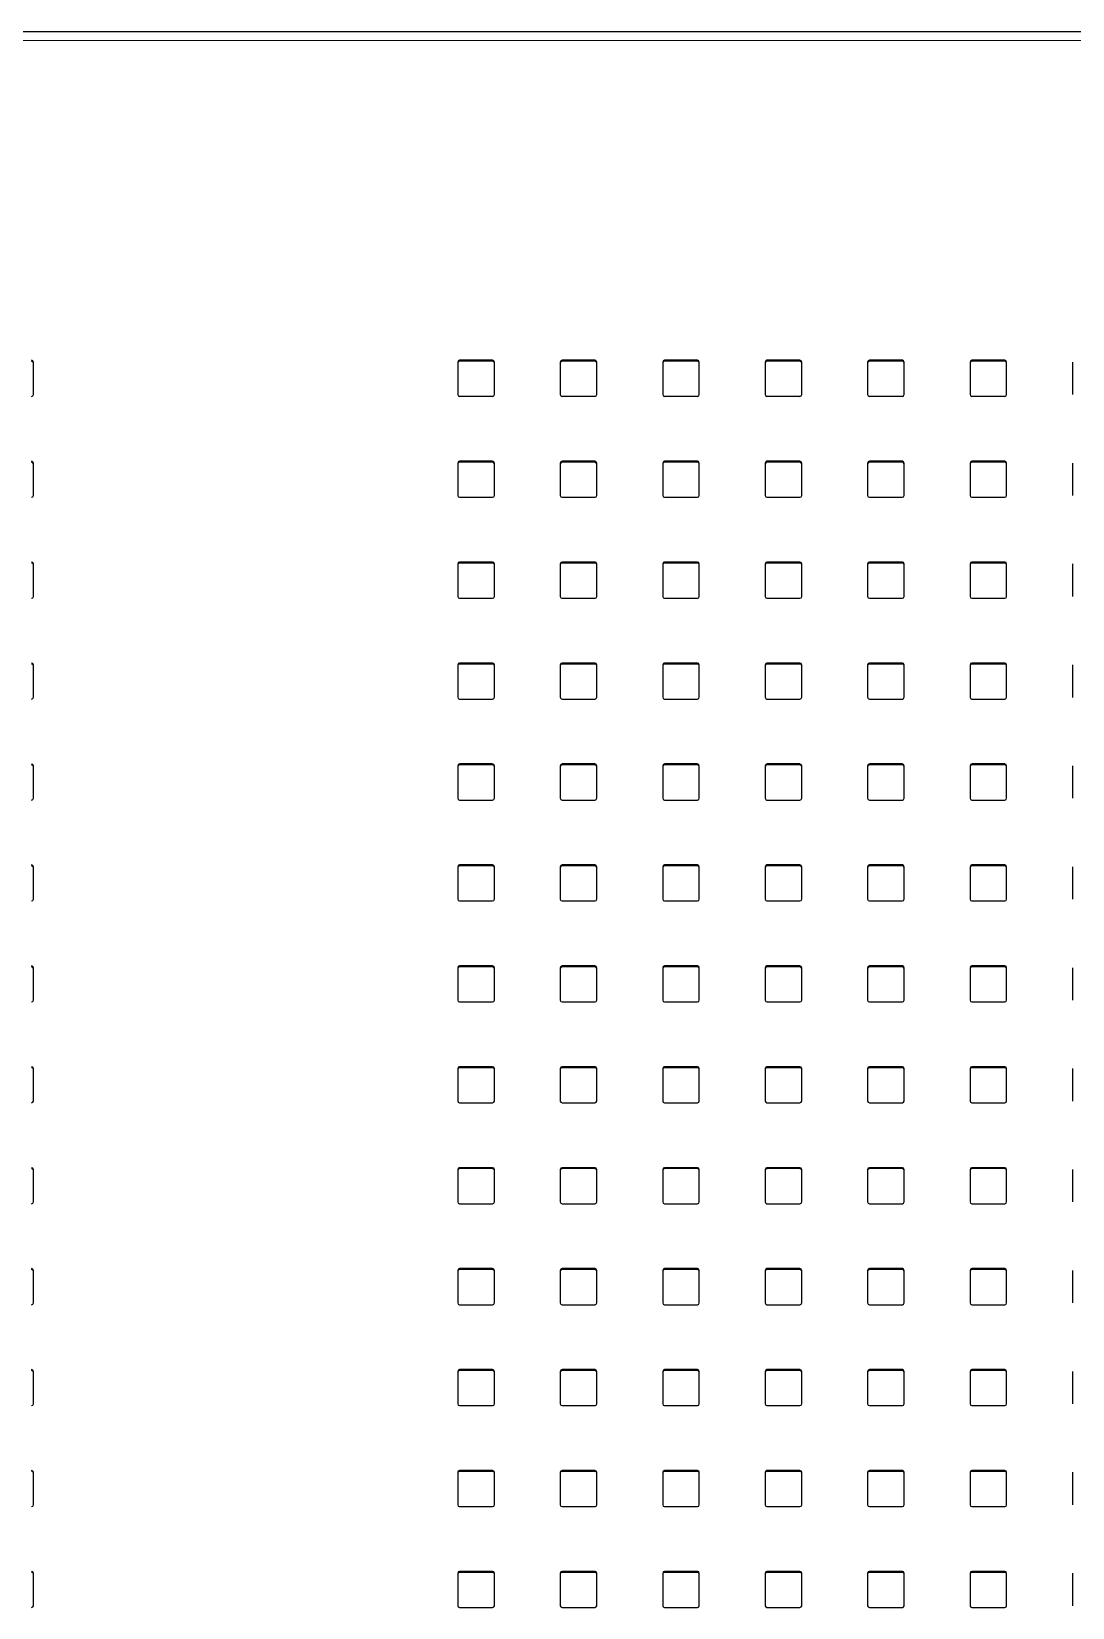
# Model space of a CAD drawing. Header units: millimetres. Extents: x -218071 to -203542, y 15363 to 51382.
# Drawn here: x -217578.95 to -217550.5, y 51338.98 to 51382.04 of the extents above; entities that cross this region are included whole.
import ezdxf

# ---------------------------------------------------------------- set-up
doc = ezdxf.new("R2010")
doc.units = ezdxf.units.MM
doc.header["$LTSCALE"] = 4
doc.layers.add('TPF-EQUIPEMENT', color=7, linetype='Continuous')

msp = doc.modelspace()

# ---------------------------------------------------------------- linework, layer by layer
at = {"layer": 'TPF-EQUIPEMENT', "color": 7, "linetype": 'Continuous', "lineweight": 25, "transparency": 33554671}
for p, q in [((-217638.703, 51382.036), (-217444.503, 51382.036)), ((-217578.902, 51372.118), (-217578.902, 51373.004)), ((-217567.302, 51373.004), (-217567.302, 51372.118)), ((-217566.352, 51373.053), (-217567.252, 51373.053)), ((-217566.352, 51373.027), (-217567.252, 51373.027)), ((-217566.302, 51372.118), (-217566.302, 51373.004)), ((-217564.502, 51373.004), (-217564.502, 51372.118)), ((-217563.552, 51373.053), (-217564.452, 51373.053)), ((-217563.552, 51373.027), (-217564.452, 51373.027)), ((-217563.502, 51372.118), (-217563.502, 51373.004)), ((-217561.702, 51373.004), (-217561.702, 51372.118)), ((-217560.752, 51373.053), (-217561.652, 51373.053)), ((-217560.752, 51373.027), (-217561.652, 51373.027)), ((-217560.702, 51372.118), (-217560.702, 51373.004)), ((-217558.902, 51373.004), (-217558.902, 51372.118)), ((-217557.952, 51373.053), (-217558.852, 51373.053)), ((-217557.952, 51373.027), (-217558.852, 51373.027)), ((-217557.902, 51372.118), (-217557.902, 51373.004)), ((-217556.102, 51373.004), (-217556.102, 51372.118)), ((-217555.152, 51373.053), (-217556.052, 51373.053)), ((-217555.152, 51373.027), (-217556.052, 51373.027)), ((-217555.102, 51372.118), (-217555.102, 51373.004)), ((-217553.302, 51373.004), (-217553.302, 51372.118)), ((-217552.352, 51373.053), (-217553.252, 51373.053)), ((-217552.352, 51373.027), (-217553.252, 51373.027)), ((-217552.302, 51372.118), (-217552.302, 51373.004)), ((-217550.502, 51373.004), (-217550.502, 51372.118)), ((-217567.252, 51372.069), (-217566.352, 51372.069)), ((-217564.452, 51372.069), (-217563.552, 51372.069)), ((-217561.652, 51372.069), (-217560.752, 51372.069)), ((-217558.852, 51372.069), (-217557.952, 51372.069)), ((-217556.052, 51372.069), (-217555.152, 51372.069)), ((-217553.252, 51372.069), (-217552.352, 51372.069)), ((-217578.902, 51369.36), (-217578.902, 51370.247)), ((-217567.302, 51370.247), (-217567.302, 51369.36)), ((-217566.352, 51370.296), (-217567.252, 51370.296)), ((-217566.352, 51370.27), (-217567.252, 51370.27)), ((-217566.302, 51369.36), (-217566.302, 51370.247)), ((-217564.502, 51370.247), (-217564.502, 51369.36)), ((-217563.552, 51370.296), (-217564.452, 51370.296)), ((-217563.552, 51370.27), (-217564.452, 51370.27)), ((-217563.502, 51369.36), (-217563.502, 51370.247)), ((-217561.702, 51370.247), (-217561.702, 51369.36)), ((-217560.752, 51370.296), (-217561.652, 51370.296)), ((-217560.752, 51370.27), (-217561.652, 51370.27)), ((-217560.702, 51369.36), (-217560.702, 51370.247)), ((-217558.902, 51370.247), (-217558.902, 51369.36)), ((-217557.952, 51370.296), (-217558.852, 51370.296)), ((-217557.952, 51370.27), (-217558.852, 51370.27)), ((-217557.902, 51369.36), (-217557.902, 51370.247)), ((-217556.102, 51370.247), (-217556.102, 51369.36)), ((-217555.152, 51370.296), (-217556.052, 51370.296)), ((-217555.152, 51370.27), (-217556.052, 51370.27)), ((-217555.102, 51369.36), (-217555.102, 51370.247)), ((-217553.302, 51370.247), (-217553.302, 51369.36)), ((-217552.352, 51370.296), (-217553.252, 51370.296)), ((-217552.352, 51370.27), (-217553.252, 51370.27)), ((-217552.302, 51369.36), (-217552.302, 51370.247)), ((-217550.502, 51370.247), (-217550.502, 51369.36)), ((-217567.252, 51369.311), (-217566.352, 51369.311)), ((-217564.452, 51369.311), (-217563.552, 51369.311)), ((-217561.652, 51369.311), (-217560.752, 51369.311)), ((-217558.852, 51369.311), (-217557.952, 51369.311)), ((-217556.052, 51369.311), (-217555.152, 51369.311)), ((-217553.252, 51369.311), (-217552.352, 51369.311)), ((-217578.902, 51366.603), (-217578.902, 51367.489)), ((-217567.302, 51367.489), (-217567.302, 51366.603)), ((-217566.352, 51367.538), (-217567.252, 51367.538)), ((-217566.352, 51367.512), (-217567.252, 51367.512)), ((-217566.302, 51366.603), (-217566.302, 51367.489)), ((-217564.502, 51367.489), (-217564.502, 51366.603)), ((-217563.552, 51367.538), (-217564.452, 51367.538)), ((-217563.552, 51367.512), (-217564.452, 51367.512)), ((-217563.502, 51366.603), (-217563.502, 51367.489)), ((-217561.702, 51367.489), (-217561.702, 51366.603)), ((-217560.752, 51367.538), (-217561.652, 51367.538)), ((-217560.752, 51367.512), (-217561.652, 51367.512)), ((-217560.702, 51366.603), (-217560.702, 51367.489)), ((-217558.902, 51367.489), (-217558.902, 51366.603)), ((-217557.952, 51367.538), (-217558.852, 51367.538)), ((-217557.952, 51367.512), (-217558.852, 51367.512)), ((-217557.902, 51366.603), (-217557.902, 51367.489)), ((-217556.102, 51367.489), (-217556.102, 51366.603)), ((-217555.152, 51367.538), (-217556.052, 51367.538)), ((-217555.152, 51367.512), (-217556.052, 51367.512)), ((-217555.102, 51366.603), (-217555.102, 51367.489)), ((-217553.302, 51367.489), (-217553.302, 51366.603)), ((-217552.352, 51367.538), (-217553.252, 51367.538)), ((-217552.352, 51367.512), (-217553.252, 51367.512)), ((-217552.302, 51366.603), (-217552.302, 51367.489)), ((-217550.502, 51367.489), (-217550.502, 51366.603)), ((-217567.252, 51366.554), (-217566.352, 51366.554)), ((-217564.452, 51366.554), (-217563.552, 51366.554)), ((-217561.652, 51366.554), (-217560.752, 51366.554)), ((-217558.852, 51366.554), (-217557.952, 51366.554)), ((-217556.052, 51366.554), (-217555.152, 51366.554)), ((-217553.252, 51366.554), (-217552.352, 51366.554)), ((-217578.902, 51363.845), (-217578.902, 51364.732)), ((-217567.302, 51364.732), (-217567.302, 51363.845)), ((-217566.352, 51364.781), (-217567.252, 51364.781)), ((-217566.352, 51364.755), (-217567.252, 51364.755)), ((-217566.302, 51363.845), (-217566.302, 51364.732)), ((-217564.502, 51364.732), (-217564.502, 51363.845)), ((-217563.552, 51364.781), (-217564.452, 51364.781)), ((-217563.552, 51364.755), (-217564.452, 51364.755)), ((-217563.502, 51363.845), (-217563.502, 51364.732)), ((-217561.702, 51364.732), (-217561.702, 51363.845)), ((-217560.752, 51364.781), (-217561.652, 51364.781)), ((-217560.752, 51364.755), (-217561.652, 51364.755)), ((-217560.702, 51363.845), (-217560.702, 51364.732)), ((-217558.902, 51364.732), (-217558.902, 51363.845)), ((-217557.952, 51364.781), (-217558.852, 51364.781)), ((-217557.952, 51364.755), (-217558.852, 51364.755)), ((-217557.902, 51363.845), (-217557.902, 51364.732)), ((-217556.102, 51364.732), (-217556.102, 51363.845)), ((-217555.152, 51364.781), (-217556.052, 51364.781)), ((-217555.152, 51364.755), (-217556.052, 51364.755)), ((-217555.102, 51363.845), (-217555.102, 51364.732)), ((-217553.302, 51364.732), (-217553.302, 51363.845)), ((-217552.352, 51364.781), (-217553.252, 51364.781)), ((-217552.352, 51364.755), (-217553.252, 51364.755)), ((-217552.302, 51363.845), (-217552.302, 51364.732)), ((-217550.502, 51364.732), (-217550.502, 51363.845)), ((-217567.252, 51363.796), (-217566.352, 51363.796)), ((-217564.452, 51363.796), (-217563.552, 51363.796)), ((-217561.652, 51363.796), (-217560.752, 51363.796)), ((-217558.852, 51363.796), (-217557.952, 51363.796)), ((-217556.052, 51363.796), (-217555.152, 51363.796)), ((-217553.252, 51363.796), (-217552.352, 51363.796)), ((-217578.902, 51361.088), (-217578.902, 51361.974)), ((-217567.302, 51361.974), (-217567.302, 51361.088)), ((-217566.352, 51362.024), (-217567.252, 51362.024)), ((-217566.352, 51361.998), (-217567.252, 51361.998)), ((-217566.302, 51361.088), (-217566.302, 51361.974)), ((-217564.502, 51361.974), (-217564.502, 51361.088)), ((-217563.552, 51362.024), (-217564.452, 51362.024)), ((-217563.552, 51361.998), (-217564.452, 51361.998)), ((-217563.502, 51361.088), (-217563.502, 51361.974)), ((-217561.702, 51361.974), (-217561.702, 51361.088)), ((-217560.752, 51362.024), (-217561.652, 51362.024)), ((-217560.752, 51361.998), (-217561.652, 51361.998)), ((-217560.702, 51361.088), (-217560.702, 51361.974)), ((-217558.902, 51361.974), (-217558.902, 51361.088)), ((-217557.952, 51362.024), (-217558.852, 51362.024)), ((-217557.952, 51361.998), (-217558.852, 51361.998)), ((-217557.902, 51361.088), (-217557.902, 51361.974)), ((-217556.102, 51361.974), (-217556.102, 51361.088)), ((-217555.152, 51362.024), (-217556.052, 51362.024)), ((-217555.152, 51361.998), (-217556.052, 51361.998)), ((-217555.102, 51361.088), (-217555.102, 51361.974)), ((-217553.302, 51361.974), (-217553.302, 51361.088)), ((-217552.352, 51362.024), (-217553.252, 51362.024)), ((-217552.352, 51361.998), (-217553.252, 51361.998)), ((-217552.302, 51361.088), (-217552.302, 51361.974)), ((-217550.502, 51361.974), (-217550.502, 51361.088)), ((-217567.252, 51361.039), (-217566.352, 51361.039)), ((-217564.452, 51361.039), (-217563.552, 51361.039)), ((-217561.652, 51361.039), (-217560.752, 51361.039)), ((-217558.852, 51361.039), (-217557.952, 51361.039)), ((-217556.052, 51361.039), (-217555.152, 51361.039)), ((-217553.252, 51361.039), (-217552.352, 51361.039)), ((-217578.902, 51358.331), (-217578.902, 51359.217)), ((-217567.302, 51359.217), (-217567.302, 51358.331)), ((-217566.352, 51359.266), (-217567.252, 51359.266)), ((-217566.352, 51359.24), (-217567.252, 51359.24)), ((-217566.302, 51358.331), (-217566.302, 51359.217)), ((-217564.502, 51359.217), (-217564.502, 51358.331)), ((-217563.552, 51359.266), (-217564.452, 51359.266)), ((-217563.552, 51359.24), (-217564.452, 51359.24)), ((-217563.502, 51358.331), (-217563.502, 51359.217)), ((-217561.702, 51359.217), (-217561.702, 51358.331)), ((-217560.752, 51359.266), (-217561.652, 51359.266)), ((-217560.752, 51359.24), (-217561.652, 51359.24)), ((-217560.702, 51358.331), (-217560.702, 51359.217)), ((-217558.902, 51359.217), (-217558.902, 51358.331)), ((-217557.952, 51359.266), (-217558.852, 51359.266)), ((-217557.952, 51359.24), (-217558.852, 51359.24)), ((-217557.902, 51358.331), (-217557.902, 51359.217)), ((-217556.102, 51359.217), (-217556.102, 51358.331)), ((-217555.152, 51359.266), (-217556.052, 51359.266)), ((-217555.152, 51359.24), (-217556.052, 51359.24)), ((-217555.102, 51358.331), (-217555.102, 51359.217)), ((-217553.302, 51359.217), (-217553.302, 51358.331)), ((-217552.352, 51359.266), (-217553.252, 51359.266)), ((-217552.352, 51359.24), (-217553.252, 51359.24)), ((-217552.302, 51358.331), (-217552.302, 51359.217)), ((-217550.502, 51359.217), (-217550.502, 51358.331)), ((-217567.252, 51358.281), (-217566.352, 51358.281)), ((-217564.452, 51358.281), (-217563.552, 51358.281)), ((-217561.652, 51358.281), (-217560.752, 51358.281)), ((-217558.852, 51358.281), (-217557.952, 51358.281)), ((-217556.052, 51358.281), (-217555.152, 51358.281)), ((-217553.252, 51358.281), (-217552.352, 51358.281)), ((-217578.902, 51355.573), (-217578.902, 51356.459)), ((-217567.302, 51356.459), (-217567.302, 51355.573)), ((-217566.352, 51356.509), (-217567.252, 51356.509)), ((-217566.352, 51356.483), (-217567.252, 51356.483)), ((-217566.302, 51355.573), (-217566.302, 51356.459)), ((-217564.502, 51356.459), (-217564.502, 51355.573)), ((-217563.552, 51356.509), (-217564.452, 51356.509)), ((-217563.552, 51356.483), (-217564.452, 51356.483)), ((-217563.502, 51355.573), (-217563.502, 51356.459)), ((-217561.702, 51356.459), (-217561.702, 51355.573)), ((-217560.752, 51356.509), (-217561.652, 51356.509)), ((-217560.752, 51356.483), (-217561.652, 51356.483)), ((-217560.702, 51355.573), (-217560.702, 51356.459)), ((-217558.902, 51356.459), (-217558.902, 51355.573)), ((-217557.952, 51356.509), (-217558.852, 51356.509)), ((-217557.952, 51356.483), (-217558.852, 51356.483)), ((-217557.902, 51355.573), (-217557.902, 51356.459)), ((-217556.102, 51356.459), (-217556.102, 51355.573)), ((-217555.152, 51356.509), (-217556.052, 51356.509)), ((-217555.152, 51356.483), (-217556.052, 51356.483)), ((-217555.102, 51355.573), (-217555.102, 51356.459)), ((-217553.302, 51356.459), (-217553.302, 51355.573)), ((-217552.352, 51356.509), (-217553.252, 51356.509)), ((-217552.352, 51356.483), (-217553.252, 51356.483)), ((-217552.302, 51355.573), (-217552.302, 51356.459)), ((-217550.502, 51356.459), (-217550.502, 51355.573)), ((-217567.252, 51355.524), (-217566.352, 51355.524)), ((-217564.452, 51355.524), (-217563.552, 51355.524)), ((-217561.652, 51355.524), (-217560.752, 51355.524)), ((-217558.852, 51355.524), (-217557.952, 51355.524)), ((-217556.052, 51355.524), (-217555.152, 51355.524)), ((-217553.252, 51355.524), (-217552.352, 51355.524)), ((-217578.902, 51352.816), (-217578.902, 51353.702)), ((-217567.302, 51353.702), (-217567.302, 51352.816)), ((-217566.352, 51353.751), (-217567.252, 51353.751)), ((-217566.352, 51353.725), (-217567.252, 51353.725)), ((-217566.302, 51352.816), (-217566.302, 51353.702)), ((-217564.502, 51353.702), (-217564.502, 51352.816)), ((-217563.552, 51353.751), (-217564.452, 51353.751)), ((-217563.552, 51353.725), (-217564.452, 51353.725)), ((-217563.502, 51352.816), (-217563.502, 51353.702)), ((-217561.702, 51353.702), (-217561.702, 51352.816)), ((-217560.752, 51353.751), (-217561.652, 51353.751)), ((-217560.752, 51353.725), (-217561.652, 51353.725)), ((-217560.702, 51352.816), (-217560.702, 51353.702)), ((-217558.902, 51353.702), (-217558.902, 51352.816)), ((-217557.952, 51353.751), (-217558.852, 51353.751)), ((-217557.952, 51353.725), (-217558.852, 51353.725)), ((-217557.902, 51352.816), (-217557.902, 51353.702)), ((-217556.102, 51353.702), (-217556.102, 51352.816)), ((-217555.152, 51353.751), (-217556.052, 51353.751)), ((-217555.152, 51353.725), (-217556.052, 51353.725)), ((-217555.102, 51352.816), (-217555.102, 51353.702)), ((-217553.302, 51353.702), (-217553.302, 51352.816)), ((-217552.352, 51353.751), (-217553.252, 51353.751)), ((-217552.352, 51353.725), (-217553.252, 51353.725)), ((-217552.302, 51352.816), (-217552.302, 51353.702)), ((-217550.502, 51353.702), (-217550.502, 51352.816)), ((-217567.252, 51352.766), (-217566.352, 51352.766)), ((-217564.452, 51352.766), (-217563.552, 51352.766)), ((-217561.652, 51352.766), (-217560.752, 51352.766)), ((-217558.852, 51352.766), (-217557.952, 51352.766)), ((-217556.052, 51352.766), (-217555.152, 51352.766)), ((-217553.252, 51352.766), (-217552.352, 51352.766)), ((-217578.902, 51350.058), (-217578.902, 51350.944)), ((-217567.302, 51350.944), (-217567.302, 51350.058)), ((-217566.352, 51350.994), (-217567.252, 51350.994)), ((-217566.352, 51350.968), (-217567.252, 51350.968)), ((-217566.302, 51350.058), (-217566.302, 51350.944)), ((-217564.502, 51350.944), (-217564.502, 51350.058)), ((-217563.552, 51350.994), (-217564.452, 51350.994)), ((-217563.552, 51350.968), (-217564.452, 51350.968)), ((-217563.502, 51350.058), (-217563.502, 51350.944)), ((-217561.702, 51350.944), (-217561.702, 51350.058)), ((-217560.752, 51350.994), (-217561.652, 51350.994)), ((-217560.752, 51350.968), (-217561.652, 51350.968)), ((-217560.702, 51350.058), (-217560.702, 51350.944)), ((-217558.902, 51350.944), (-217558.902, 51350.058)), ((-217557.952, 51350.994), (-217558.852, 51350.994)), ((-217557.952, 51350.968), (-217558.852, 51350.968)), ((-217557.902, 51350.058), (-217557.902, 51350.944)), ((-217556.102, 51350.944), (-217556.102, 51350.058)), ((-217555.152, 51350.994), (-217556.052, 51350.994)), ((-217555.152, 51350.968), (-217556.052, 51350.968)), ((-217555.102, 51350.058), (-217555.102, 51350.944)), ((-217553.302, 51350.944), (-217553.302, 51350.058)), ((-217552.352, 51350.994), (-217553.252, 51350.994)), ((-217552.352, 51350.968), (-217553.252, 51350.968)), ((-217552.302, 51350.058), (-217552.302, 51350.944)), ((-217550.502, 51350.944), (-217550.502, 51350.058)), ((-217567.252, 51350.009), (-217566.352, 51350.009)), ((-217564.452, 51350.009), (-217563.552, 51350.009)), ((-217561.652, 51350.009), (-217560.752, 51350.009)), ((-217558.852, 51350.009), (-217557.952, 51350.009)), ((-217556.052, 51350.009), (-217555.152, 51350.009)), ((-217553.252, 51350.009), (-217552.352, 51350.009)), ((-217578.902, 51347.301), (-217578.902, 51348.187)), ((-217567.302, 51348.187), (-217567.302, 51347.301)), ((-217566.352, 51348.236), (-217567.252, 51348.236)), ((-217566.352, 51348.21), (-217567.252, 51348.21)), ((-217566.302, 51347.301), (-217566.302, 51348.187)), ((-217564.502, 51348.187), (-217564.502, 51347.301)), ((-217563.552, 51348.236), (-217564.452, 51348.236)), ((-217563.552, 51348.21), (-217564.452, 51348.21)), ((-217563.502, 51347.301), (-217563.502, 51348.187)), ((-217561.702, 51348.187), (-217561.702, 51347.301)), ((-217560.752, 51348.236), (-217561.652, 51348.236)), ((-217560.752, 51348.21), (-217561.652, 51348.21)), ((-217560.702, 51347.301), (-217560.702, 51348.187)), ((-217558.902, 51348.187), (-217558.902, 51347.301)), ((-217557.952, 51348.236), (-217558.852, 51348.236)), ((-217557.952, 51348.21), (-217558.852, 51348.21)), ((-217557.902, 51347.301), (-217557.902, 51348.187)), ((-217556.102, 51348.187), (-217556.102, 51347.301)), ((-217555.152, 51348.236), (-217556.052, 51348.236)), ((-217555.152, 51348.21), (-217556.052, 51348.21)), ((-217555.102, 51347.301), (-217555.102, 51348.187)), ((-217553.302, 51348.187), (-217553.302, 51347.301)), ((-217552.352, 51348.236), (-217553.252, 51348.236)), ((-217552.352, 51348.21), (-217553.252, 51348.21)), ((-217552.302, 51347.301), (-217552.302, 51348.187)), ((-217550.502, 51348.187), (-217550.502, 51347.301)), ((-217567.252, 51347.251), (-217566.352, 51347.251)), ((-217564.452, 51347.251), (-217563.552, 51347.251)), ((-217561.652, 51347.251), (-217560.752, 51347.251)), ((-217558.852, 51347.251), (-217557.952, 51347.251)), ((-217556.052, 51347.251), (-217555.152, 51347.251)), ((-217553.252, 51347.251), (-217552.352, 51347.251)), ((-217578.902, 51344.543), (-217578.902, 51345.43)), ((-217567.302, 51345.43), (-217567.302, 51344.543)), ((-217566.352, 51345.479), (-217567.252, 51345.479)), ((-217566.352, 51345.453), (-217567.252, 51345.453)), ((-217566.302, 51344.543), (-217566.302, 51345.43)), ((-217564.502, 51345.43), (-217564.502, 51344.543)), ((-217563.552, 51345.479), (-217564.452, 51345.479)), ((-217563.552, 51345.453), (-217564.452, 51345.453)), ((-217563.502, 51344.543), (-217563.502, 51345.43)), ((-217561.702, 51345.43), (-217561.702, 51344.543)), ((-217560.752, 51345.479), (-217561.652, 51345.479)), ((-217560.752, 51345.453), (-217561.652, 51345.453)), ((-217560.702, 51344.543), (-217560.702, 51345.43)), ((-217558.902, 51345.43), (-217558.902, 51344.543)), ((-217557.952, 51345.479), (-217558.852, 51345.479)), ((-217557.952, 51345.453), (-217558.852, 51345.453)), ((-217557.902, 51344.543), (-217557.902, 51345.43)), ((-217556.102, 51345.43), (-217556.102, 51344.543)), ((-217555.152, 51345.479), (-217556.052, 51345.479)), ((-217555.152, 51345.453), (-217556.052, 51345.453)), ((-217555.102, 51344.543), (-217555.102, 51345.43)), ((-217553.302, 51345.43), (-217553.302, 51344.543)), ((-217552.352, 51345.479), (-217553.252, 51345.479)), ((-217552.352, 51345.453), (-217553.252, 51345.453)), ((-217552.302, 51344.543), (-217552.302, 51345.43)), ((-217550.502, 51345.43), (-217550.502, 51344.543)), ((-217567.252, 51344.494), (-217566.352, 51344.494)), ((-217564.452, 51344.494), (-217563.552, 51344.494)), ((-217561.652, 51344.494), (-217560.752, 51344.494)), ((-217558.852, 51344.494), (-217557.952, 51344.494)), ((-217556.052, 51344.494), (-217555.152, 51344.494)), ((-217553.252, 51344.494), (-217552.352, 51344.494)), ((-217578.902, 51341.786), (-217578.902, 51342.672)), ((-217567.302, 51342.672), (-217567.302, 51341.786)), ((-217566.352, 51342.721), (-217567.252, 51342.721)), ((-217566.352, 51342.695), (-217567.252, 51342.695)), ((-217566.302, 51341.786), (-217566.302, 51342.672)), ((-217564.502, 51342.672), (-217564.502, 51341.786)), ((-217563.552, 51342.721), (-217564.452, 51342.721)), ((-217563.552, 51342.695), (-217564.452, 51342.695)), ((-217563.502, 51341.786), (-217563.502, 51342.672)), ((-217561.702, 51342.672), (-217561.702, 51341.786)), ((-217560.752, 51342.721), (-217561.652, 51342.721)), ((-217560.752, 51342.695), (-217561.652, 51342.695)), ((-217560.702, 51341.786), (-217560.702, 51342.672)), ((-217558.902, 51342.672), (-217558.902, 51341.786)), ((-217557.952, 51342.721), (-217558.852, 51342.721)), ((-217557.952, 51342.695), (-217558.852, 51342.695)), ((-217557.902, 51341.786), (-217557.902, 51342.672)), ((-217556.102, 51342.672), (-217556.102, 51341.786)), ((-217555.152, 51342.721), (-217556.052, 51342.721)), ((-217555.152, 51342.695), (-217556.052, 51342.695)), ((-217555.102, 51341.786), (-217555.102, 51342.672)), ((-217553.302, 51342.672), (-217553.302, 51341.786)), ((-217552.352, 51342.721), (-217553.252, 51342.721)), ((-217552.352, 51342.695), (-217553.252, 51342.695)), ((-217552.302, 51341.786), (-217552.302, 51342.672)), ((-217550.502, 51342.672), (-217550.502, 51341.786)), ((-217567.252, 51341.737), (-217566.352, 51341.737)), ((-217564.452, 51341.737), (-217563.552, 51341.737)), ((-217561.652, 51341.737), (-217560.752, 51341.737)), ((-217558.852, 51341.737), (-217557.952, 51341.737)), ((-217556.052, 51341.737), (-217555.152, 51341.737)), ((-217553.252, 51341.737), (-217552.352, 51341.737)), ((-217578.902, 51339.028), (-217578.902, 51339.915)), ((-217567.302, 51339.915), (-217567.302, 51339.028)), ((-217566.352, 51339.964), (-217567.252, 51339.964)), ((-217566.352, 51339.938), (-217567.252, 51339.938)), ((-217566.302, 51339.028), (-217566.302, 51339.915)), ((-217564.502, 51339.915), (-217564.502, 51339.028)), ((-217563.552, 51339.964), (-217564.452, 51339.964)), ((-217563.552, 51339.938), (-217564.452, 51339.938)), ((-217563.502, 51339.028), (-217563.502, 51339.915)), ((-217561.702, 51339.915), (-217561.702, 51339.028)), ((-217560.752, 51339.964), (-217561.652, 51339.964)), ((-217560.752, 51339.938), (-217561.652, 51339.938)), ((-217560.702, 51339.028), (-217560.702, 51339.915)), ((-217558.902, 51339.915), (-217558.902, 51339.028)), ((-217557.952, 51339.964), (-217558.852, 51339.964)), ((-217557.952, 51339.938), (-217558.852, 51339.938)), ((-217557.902, 51339.028), (-217557.902, 51339.915)), ((-217556.102, 51339.915), (-217556.102, 51339.028)), ((-217555.152, 51339.964), (-217556.052, 51339.964)), ((-217555.152, 51339.938), (-217556.052, 51339.938)), ((-217555.102, 51339.028), (-217555.102, 51339.915)), ((-217553.302, 51339.915), (-217553.302, 51339.028)), ((-217552.352, 51339.964), (-217553.252, 51339.964)), ((-217552.352, 51339.938), (-217553.252, 51339.938)), ((-217552.302, 51339.028), (-217552.302, 51339.915)), ((-217550.502, 51339.915), (-217550.502, 51339.028)), ((-217567.252, 51338.979), (-217566.352, 51338.979)), ((-217564.452, 51338.979), (-217563.552, 51338.979)), ((-217561.652, 51338.979), (-217560.752, 51338.979)), ((-217558.852, 51338.979), (-217557.952, 51338.979)), ((-217556.052, 51338.979), (-217555.152, 51338.979)), ((-217553.252, 51338.979), (-217552.352, 51338.979))]:
    msp.add_line(p, q, dxfattribs=at)
at = {"layer": 'TPF-EQUIPEMENT', "color": 8, "linetype": 'Continuous', "lineweight": 18, "transparency": 33554671}
for p, q in [((-217638.703, 51381.788), (-217444.503, 51381.788)), ((-217567.252, 51373.027), (-217567.252, 51373.053)), ((-217566.352, 51373.027), (-217566.352, 51373.053)), ((-217564.452, 51373.027), (-217564.452, 51373.053)), ((-217563.552, 51373.027), (-217563.552, 51373.053)), ((-217561.652, 51373.027), (-217561.652, 51373.053)), ((-217560.752, 51373.027), (-217560.752, 51373.053)), ((-217558.852, 51373.027), (-217558.852, 51373.053)), ((-217557.952, 51373.027), (-217557.952, 51373.053)), ((-217556.052, 51373.027), (-217556.052, 51373.053)), ((-217555.152, 51373.027), (-217555.152, 51373.053)), ((-217553.252, 51373.027), (-217553.252, 51373.053)), ((-217552.352, 51373.027), (-217552.352, 51373.053)), ((-217567.252, 51370.27), (-217567.252, 51370.296)), ((-217566.352, 51370.27), (-217566.352, 51370.296)), ((-217564.452, 51370.27), (-217564.452, 51370.296)), ((-217563.552, 51370.27), (-217563.552, 51370.296)), ((-217561.652, 51370.27), (-217561.652, 51370.296)), ((-217560.752, 51370.27), (-217560.752, 51370.296)), ((-217558.852, 51370.27), (-217558.852, 51370.296)), ((-217557.952, 51370.27), (-217557.952, 51370.296)), ((-217556.052, 51370.27), (-217556.052, 51370.296)), ((-217555.152, 51370.27), (-217555.152, 51370.296)), ((-217553.252, 51370.27), (-217553.252, 51370.296)), ((-217552.352, 51370.27), (-217552.352, 51370.296)), ((-217567.252, 51367.512), (-217567.252, 51367.538)), ((-217566.352, 51367.512), (-217566.352, 51367.538)), ((-217564.452, 51367.512), (-217564.452, 51367.538)), ((-217563.552, 51367.512), (-217563.552, 51367.538)), ((-217561.652, 51367.512), (-217561.652, 51367.538)), ((-217560.752, 51367.512), (-217560.752, 51367.538)), ((-217558.852, 51367.512), (-217558.852, 51367.538)), ((-217557.952, 51367.512), (-217557.952, 51367.538)), ((-217556.052, 51367.512), (-217556.052, 51367.538)), ((-217555.152, 51367.512), (-217555.152, 51367.538)), ((-217553.252, 51367.512), (-217553.252, 51367.538)), ((-217552.352, 51367.512), (-217552.352, 51367.538)), ((-217567.252, 51364.755), (-217567.252, 51364.781)), ((-217566.352, 51364.755), (-217566.352, 51364.781)), ((-217564.452, 51364.755), (-217564.452, 51364.781)), ((-217563.552, 51364.755), (-217563.552, 51364.781)), ((-217561.652, 51364.755), (-217561.652, 51364.781)), ((-217560.752, 51364.755), (-217560.752, 51364.781)), ((-217558.852, 51364.755), (-217558.852, 51364.781)), ((-217557.952, 51364.755), (-217557.952, 51364.781)), ((-217556.052, 51364.755), (-217556.052, 51364.781)), ((-217555.152, 51364.755), (-217555.152, 51364.781)), ((-217553.252, 51364.755), (-217553.252, 51364.781)), ((-217552.352, 51364.755), (-217552.352, 51364.781)), ((-217567.252, 51361.998), (-217567.252, 51362.024)), ((-217566.352, 51361.998), (-217566.352, 51362.024)), ((-217564.452, 51361.998), (-217564.452, 51362.024)), ((-217563.552, 51361.998), (-217563.552, 51362.024)), ((-217561.652, 51361.998), (-217561.652, 51362.024)), ((-217560.752, 51361.998), (-217560.752, 51362.024)), ((-217558.852, 51361.998), (-217558.852, 51362.024)), ((-217557.952, 51361.998), (-217557.952, 51362.024)), ((-217556.052, 51361.998), (-217556.052, 51362.024)), ((-217555.152, 51361.998), (-217555.152, 51362.024)), ((-217553.252, 51361.998), (-217553.252, 51362.024)), ((-217552.352, 51361.998), (-217552.352, 51362.024)), ((-217567.252, 51359.24), (-217567.252, 51359.266)), ((-217566.352, 51359.24), (-217566.352, 51359.266)), ((-217564.452, 51359.24), (-217564.452, 51359.266)), ((-217563.552, 51359.24), (-217563.552, 51359.266)), ((-217561.652, 51359.24), (-217561.652, 51359.266)), ((-217560.752, 51359.24), (-217560.752, 51359.266)), ((-217558.852, 51359.24), (-217558.852, 51359.266)), ((-217557.952, 51359.24), (-217557.952, 51359.266)), ((-217556.052, 51359.24), (-217556.052, 51359.266)), ((-217555.152, 51359.24), (-217555.152, 51359.266)), ((-217553.252, 51359.24), (-217553.252, 51359.266)), ((-217552.352, 51359.24), (-217552.352, 51359.266)), ((-217567.252, 51356.483), (-217567.252, 51356.509)), ((-217566.352, 51356.483), (-217566.352, 51356.509)), ((-217564.452, 51356.483), (-217564.452, 51356.509)), ((-217563.552, 51356.483), (-217563.552, 51356.509)), ((-217561.652, 51356.483), (-217561.652, 51356.509)), ((-217560.752, 51356.483), (-217560.752, 51356.509)), ((-217558.852, 51356.483), (-217558.852, 51356.509)), ((-217557.952, 51356.483), (-217557.952, 51356.509)), ((-217556.052, 51356.483), (-217556.052, 51356.509)), ((-217555.152, 51356.483), (-217555.152, 51356.509)), ((-217553.252, 51356.483), (-217553.252, 51356.509)), ((-217552.352, 51356.483), (-217552.352, 51356.509)), ((-217567.252, 51353.725), (-217567.252, 51353.751)), ((-217566.352, 51353.725), (-217566.352, 51353.751)), ((-217564.452, 51353.725), (-217564.452, 51353.751)), ((-217563.552, 51353.725), (-217563.552, 51353.751)), ((-217561.652, 51353.725), (-217561.652, 51353.751)), ((-217560.752, 51353.725), (-217560.752, 51353.751)), ((-217558.852, 51353.725), (-217558.852, 51353.751)), ((-217557.952, 51353.725), (-217557.952, 51353.751)), ((-217556.052, 51353.725), (-217556.052, 51353.751)), ((-217555.152, 51353.725), (-217555.152, 51353.751)), ((-217553.252, 51353.725), (-217553.252, 51353.751)), ((-217552.352, 51353.725), (-217552.352, 51353.751)), ((-217567.252, 51350.968), (-217567.252, 51350.994)), ((-217566.352, 51350.968), (-217566.352, 51350.994)), ((-217564.452, 51350.968), (-217564.452, 51350.994)), ((-217563.552, 51350.968), (-217563.552, 51350.994)), ((-217561.652, 51350.968), (-217561.652, 51350.994)), ((-217560.752, 51350.968), (-217560.752, 51350.994)), ((-217558.852, 51350.968), (-217558.852, 51350.994)), ((-217557.952, 51350.968), (-217557.952, 51350.994)), ((-217556.052, 51350.968), (-217556.052, 51350.994)), ((-217555.152, 51350.968), (-217555.152, 51350.994)), ((-217553.252, 51350.968), (-217553.252, 51350.994)), ((-217552.352, 51350.968), (-217552.352, 51350.994)), ((-217567.252, 51348.21), (-217567.252, 51348.236)), ((-217566.352, 51348.21), (-217566.352, 51348.236)), ((-217564.452, 51348.21), (-217564.452, 51348.236)), ((-217563.552, 51348.21), (-217563.552, 51348.236)), ((-217561.652, 51348.21), (-217561.652, 51348.236)), ((-217560.752, 51348.21), (-217560.752, 51348.236)), ((-217558.852, 51348.21), (-217558.852, 51348.236)), ((-217557.952, 51348.21), (-217557.952, 51348.236)), ((-217556.052, 51348.21), (-217556.052, 51348.236)), ((-217555.152, 51348.21), (-217555.152, 51348.236)), ((-217553.252, 51348.21), (-217553.252, 51348.236)), ((-217552.352, 51348.21), (-217552.352, 51348.236)), ((-217567.252, 51345.453), (-217567.252, 51345.479)), ((-217566.352, 51345.453), (-217566.352, 51345.479)), ((-217564.452, 51345.453), (-217564.452, 51345.479)), ((-217563.552, 51345.453), (-217563.552, 51345.479)), ((-217561.652, 51345.453), (-217561.652, 51345.479)), ((-217560.752, 51345.453), (-217560.752, 51345.479)), ((-217558.852, 51345.453), (-217558.852, 51345.479)), ((-217557.952, 51345.453), (-217557.952, 51345.479)), ((-217556.052, 51345.453), (-217556.052, 51345.479)), ((-217555.152, 51345.453), (-217555.152, 51345.479)), ((-217553.252, 51345.453), (-217553.252, 51345.479)), ((-217552.352, 51345.453), (-217552.352, 51345.479)), ((-217567.252, 51342.695), (-217567.252, 51342.721)), ((-217566.352, 51342.695), (-217566.352, 51342.721)), ((-217564.452, 51342.695), (-217564.452, 51342.721)), ((-217563.552, 51342.695), (-217563.552, 51342.721)), ((-217561.652, 51342.695), (-217561.652, 51342.721)), ((-217560.752, 51342.695), (-217560.752, 51342.721)), ((-217558.852, 51342.695), (-217558.852, 51342.721)), ((-217557.952, 51342.695), (-217557.952, 51342.721)), ((-217556.052, 51342.695), (-217556.052, 51342.721)), ((-217555.152, 51342.695), (-217555.152, 51342.721)), ((-217553.252, 51342.695), (-217553.252, 51342.721)), ((-217552.352, 51342.695), (-217552.352, 51342.721)), ((-217567.252, 51339.938), (-217567.252, 51339.964)), ((-217566.352, 51339.938), (-217566.352, 51339.964)), ((-217564.452, 51339.938), (-217564.452, 51339.964)), ((-217563.552, 51339.938), (-217563.552, 51339.964)), ((-217561.652, 51339.938), (-217561.652, 51339.964)), ((-217560.752, 51339.938), (-217560.752, 51339.964)), ((-217558.852, 51339.938), (-217558.852, 51339.964)), ((-217557.952, 51339.938), (-217557.952, 51339.964)), ((-217556.052, 51339.938), (-217556.052, 51339.964)), ((-217555.152, 51339.938), (-217555.152, 51339.964)), ((-217553.252, 51339.938), (-217553.252, 51339.964)), ((-217552.352, 51339.938), (-217552.352, 51339.964))]:
    msp.add_line(p, q, dxfattribs=at)
at = {"layer": 'TPF-EQUIPEMENT', "color": 7, "linetype": 'Continuous', "lineweight": 25, "transparency": 33554671}
for centre, start, end in [((-217578.952, 51373.004), 0.4419, 90.4352), ((-217578.952, 51372.978), 0.4419, 90.4352), ((-217567.253, 51373.004), 89.5648, 179.5581), ((-217567.253, 51372.978), 89.5648, 179.5581), ((-217566.352, 51373.004), 0.4419, 90.4352), ((-217566.352, 51372.978), 0.4419, 90.4352), ((-217564.453, 51373.004), 89.5648, 179.5581), ((-217564.453, 51372.978), 89.5648, 179.5581), ((-217563.552, 51373.004), 0.4419, 90.4352), ((-217563.552, 51372.978), 0.4419, 90.4352), ((-217561.653, 51373.004), 89.5648, 179.5581), ((-217561.653, 51372.978), 89.5648, 179.5581), ((-217560.752, 51373.004), 0.4419, 90.4352), ((-217560.752, 51372.978), 0.4419, 90.4352), ((-217558.853, 51373.004), 89.5648, 179.5581), ((-217558.853, 51372.978), 89.5648, 179.5581), ((-217557.952, 51373.004), 0.4419, 90.4352), ((-217557.952, 51372.978), 0.4419, 90.4352), ((-217556.053, 51373.004), 89.5648, 179.5581), ((-217556.053, 51372.978), 89.5648, 179.5581), ((-217555.152, 51373.004), 0.4419, 90.4352), ((-217555.152, 51372.978), 0.4419, 90.4352), ((-217553.253, 51373.004), 89.5648, 179.5581), ((-217553.253, 51372.978), 89.5648, 179.5581), ((-217552.352, 51373.004), 0.4419, 90.4352), ((-217552.352, 51372.978), 0.4419, 90.4352), ((-217578.952, 51372.118), 269.5648, 359.5581), ((-217567.253, 51372.118), 180.4419, 270.4352), ((-217566.352, 51372.118), 269.5648, 359.5581), ((-217564.453, 51372.118), 180.4419, 270.4352), ((-217563.552, 51372.118), 269.5648, 359.5581), ((-217561.653, 51372.118), 180.4419, 270.4352), ((-217560.752, 51372.118), 269.5648, 359.5581), ((-217558.853, 51372.118), 180.4419, 270.4352), ((-217557.952, 51372.118), 269.5648, 359.5581), ((-217556.053, 51372.118), 180.4419, 270.4352), ((-217555.152, 51372.118), 269.5648, 359.5581), ((-217553.253, 51372.118), 180.4419, 270.4352), ((-217552.352, 51372.118), 269.5648, 359.5581), ((-217578.952, 51370.246), 0.4419, 90.4352), ((-217578.952, 51370.22), 0.4419, 90.4352), ((-217567.253, 51370.246), 89.5648, 179.5581), ((-217567.253, 51370.22), 89.5648, 179.5581), ((-217566.352, 51370.246), 0.4419, 90.4352), ((-217566.352, 51370.22), 0.4419, 90.4352), ((-217564.453, 51370.246), 89.5648, 179.5581), ((-217564.453, 51370.22), 89.5648, 179.5581), ((-217563.552, 51370.246), 0.4419, 90.4352), ((-217563.552, 51370.22), 0.4419, 90.4352), ((-217561.653, 51370.246), 89.5648, 179.5581), ((-217561.653, 51370.22), 89.5648, 179.5581), ((-217560.752, 51370.246), 0.4419, 90.4352), ((-217560.752, 51370.22), 0.4419, 90.4352), ((-217558.853, 51370.246), 89.5648, 179.5581), ((-217558.853, 51370.22), 89.5648, 179.5581), ((-217557.952, 51370.246), 0.4419, 90.4352), ((-217557.952, 51370.22), 0.4419, 90.4352), ((-217556.053, 51370.246), 89.5648, 179.5581), ((-217556.053, 51370.22), 89.5648, 179.5581), ((-217555.152, 51370.246), 0.4419, 90.4352), ((-217555.152, 51370.22), 0.4419, 90.4352), ((-217553.253, 51370.246), 89.5648, 179.5581), ((-217553.253, 51370.22), 89.5648, 179.5581), ((-217552.352, 51370.246), 0.4419, 90.4352), ((-217552.352, 51370.22), 0.4419, 90.4352), ((-217578.952, 51369.361), 269.5648, 359.5581), ((-217567.253, 51369.361), 180.4419, 270.4352), ((-217566.352, 51369.361), 269.5648, 359.5581), ((-217564.453, 51369.361), 180.4419, 270.4352), ((-217563.552, 51369.361), 269.5648, 359.5581), ((-217561.653, 51369.361), 180.4419, 270.4352), ((-217560.752, 51369.361), 269.5648, 359.5581), ((-217558.853, 51369.361), 180.4419, 270.4352), ((-217557.952, 51369.361), 269.5648, 359.5581), ((-217556.053, 51369.361), 180.4419, 270.4352), ((-217555.152, 51369.361), 269.5648, 359.5581), ((-217553.253, 51369.361), 180.4419, 270.4352), ((-217552.352, 51369.361), 269.5648, 359.5581), ((-217578.952, 51367.489), 0.4419, 90.4352), ((-217578.952, 51367.463), 0.4419, 90.4352), ((-217567.253, 51367.489), 89.5648, 179.5581), ((-217567.253, 51367.463), 89.5648, 179.5581), ((-217566.352, 51367.489), 0.4419, 90.4352), ((-217566.352, 51367.463), 0.4419, 90.4352), ((-217564.453, 51367.489), 89.5648, 179.5581), ((-217564.453, 51367.463), 89.5648, 179.5581), ((-217563.552, 51367.489), 0.4419, 90.4352), ((-217563.552, 51367.463), 0.4419, 90.4352), ((-217561.653, 51367.489), 89.5648, 179.5581), ((-217561.653, 51367.463), 89.5648, 179.5581), ((-217560.752, 51367.489), 0.4419, 90.4352), ((-217560.752, 51367.463), 0.4419, 90.4352), ((-217558.853, 51367.489), 89.5648, 179.5581), ((-217558.853, 51367.463), 89.5648, 179.5581), ((-217557.952, 51367.489), 0.4419, 90.4352), ((-217557.952, 51367.463), 0.4419, 90.4352), ((-217556.053, 51367.489), 89.5648, 179.5581), ((-217556.053, 51367.463), 89.5648, 179.5581), ((-217555.152, 51367.489), 0.4419, 90.4352), ((-217555.152, 51367.463), 0.4419, 90.4352), ((-217553.253, 51367.489), 89.5648, 179.5581), ((-217553.253, 51367.463), 89.5648, 179.5581), ((-217552.352, 51367.489), 0.4419, 90.4352), ((-217552.352, 51367.463), 0.4419, 90.4352), ((-217578.952, 51366.603), 269.5648, 359.5581), ((-217567.253, 51366.603), 180.4419, 270.4352), ((-217566.352, 51366.603), 269.5648, 359.5581), ((-217564.453, 51366.603), 180.4419, 270.4352), ((-217563.552, 51366.603), 269.5648, 359.5581), ((-217561.653, 51366.603), 180.4419, 270.4352), ((-217560.752, 51366.603), 269.5648, 359.5581), ((-217558.853, 51366.603), 180.4419, 270.4352), ((-217557.952, 51366.603), 269.5648, 359.5581), ((-217556.053, 51366.603), 180.4419, 270.4352), ((-217555.152, 51366.603), 269.5648, 359.5581), ((-217553.253, 51366.603), 180.4419, 270.4352), ((-217552.352, 51366.603), 269.5648, 359.5581), ((-217578.952, 51364.731), 0.4419, 90.4352), ((-217578.952, 51364.705), 0.4419, 90.4352), ((-217567.253, 51364.731), 89.5648, 179.5581), ((-217567.253, 51364.705), 89.5648, 179.5581), ((-217566.352, 51364.731), 0.4419, 90.4352), ((-217566.352, 51364.705), 0.4419, 90.4352), ((-217564.453, 51364.731), 89.5648, 179.5581), ((-217564.453, 51364.705), 89.5648, 179.5581), ((-217563.552, 51364.731), 0.4419, 90.4352), ((-217563.552, 51364.705), 0.4419, 90.4352), ((-217561.653, 51364.731), 89.5648, 179.5581), ((-217561.653, 51364.705), 89.5648, 179.5581), ((-217560.752, 51364.731), 0.4419, 90.4352), ((-217560.752, 51364.705), 0.4419, 90.4352), ((-217558.853, 51364.731), 89.5648, 179.5581), ((-217558.853, 51364.705), 89.5648, 179.5581), ((-217557.952, 51364.731), 0.4419, 90.4352), ((-217557.952, 51364.705), 0.4419, 90.4352), ((-217556.053, 51364.731), 89.5648, 179.5581), ((-217556.053, 51364.705), 89.5648, 179.5581), ((-217555.152, 51364.731), 0.4419, 90.4352), ((-217555.152, 51364.705), 0.4419, 90.4352), ((-217553.253, 51364.731), 89.5648, 179.5581), ((-217553.253, 51364.705), 89.5648, 179.5581), ((-217552.352, 51364.731), 0.4419, 90.4352), ((-217552.352, 51364.705), 0.4419, 90.4352), ((-217578.952, 51363.846), 269.5648, 359.5581), ((-217567.253, 51363.846), 180.4419, 270.4352), ((-217566.352, 51363.846), 269.5648, 359.5581), ((-217564.453, 51363.846), 180.4419, 270.4352), ((-217563.552, 51363.846), 269.5648, 359.5581), ((-217561.653, 51363.846), 180.4419, 270.4352), ((-217560.752, 51363.846), 269.5648, 359.5581), ((-217558.853, 51363.846), 180.4419, 270.4352), ((-217557.952, 51363.846), 269.5648, 359.5581), ((-217556.053, 51363.846), 180.4419, 270.4352), ((-217555.152, 51363.846), 269.5648, 359.5581), ((-217553.253, 51363.846), 180.4419, 270.4352), ((-217552.352, 51363.846), 269.5648, 359.5581), ((-217578.952, 51361.974), 0.4419, 90.4352), ((-217578.952, 51361.948), 0.4419, 90.4352), ((-217567.253, 51361.974), 89.5648, 179.5581), ((-217567.253, 51361.948), 89.5648, 179.5581), ((-217566.352, 51361.974), 0.4419, 90.4352), ((-217566.352, 51361.948), 0.4419, 90.4352), ((-217564.453, 51361.974), 89.5648, 179.5581), ((-217564.453, 51361.948), 89.5648, 179.5581), ((-217563.552, 51361.974), 0.4419, 90.4352), ((-217563.552, 51361.948), 0.4419, 90.4352), ((-217561.653, 51361.974), 89.5648, 179.5581), ((-217561.653, 51361.948), 89.5648, 179.5581), ((-217560.752, 51361.974), 0.4419, 90.4352), ((-217560.752, 51361.948), 0.4419, 90.4352), ((-217558.853, 51361.974), 89.5648, 179.5581), ((-217558.853, 51361.948), 89.5648, 179.5581), ((-217557.952, 51361.974), 0.4419, 90.4352), ((-217557.952, 51361.948), 0.4419, 90.4352), ((-217556.053, 51361.974), 89.5648, 179.5581), ((-217556.053, 51361.948), 89.5648, 179.5581), ((-217555.152, 51361.974), 0.4419, 90.4352), ((-217555.152, 51361.948), 0.4419, 90.4352), ((-217553.253, 51361.974), 89.5648, 179.5581), ((-217553.253, 51361.948), 89.5648, 179.5581), ((-217552.352, 51361.974), 0.4419, 90.4352), ((-217552.352, 51361.948), 0.4419, 90.4352), ((-217578.952, 51361.088), 269.5648, 359.5581), ((-217567.253, 51361.088), 180.4419, 270.4352), ((-217566.352, 51361.088), 269.5648, 359.5581), ((-217564.453, 51361.088), 180.4419, 270.4352), ((-217563.552, 51361.088), 269.5648, 359.5581), ((-217561.653, 51361.088), 180.4419, 270.4352), ((-217560.752, 51361.088), 269.5648, 359.5581), ((-217558.853, 51361.088), 180.4419, 270.4352), ((-217557.952, 51361.088), 269.5648, 359.5581), ((-217556.053, 51361.088), 180.4419, 270.4352), ((-217555.152, 51361.088), 269.5648, 359.5581), ((-217553.253, 51361.088), 180.4419, 270.4352), ((-217552.352, 51361.088), 269.5648, 359.5581), ((-217578.952, 51359.216), 0.4419, 90.4352), ((-217578.952, 51359.19), 0.4419, 90.4352), ((-217567.253, 51359.216), 89.5648, 179.5581), ((-217567.253, 51359.19), 89.5648, 179.5581), ((-217566.352, 51359.216), 0.4419, 90.4352), ((-217566.352, 51359.19), 0.4419, 90.4352), ((-217564.453, 51359.216), 89.5648, 179.5581), ((-217564.453, 51359.19), 89.5648, 179.5581), ((-217563.552, 51359.216), 0.4419, 90.4352), ((-217563.552, 51359.19), 0.4419, 90.4352), ((-217561.653, 51359.216), 89.5648, 179.5581), ((-217561.653, 51359.19), 89.5648, 179.5581), ((-217560.752, 51359.216), 0.4419, 90.4352), ((-217560.752, 51359.19), 0.4419, 90.4352), ((-217558.853, 51359.216), 89.5648, 179.5581), ((-217558.853, 51359.19), 89.5648, 179.5581), ((-217557.952, 51359.216), 0.4419, 90.4352), ((-217557.952, 51359.19), 0.4419, 90.4352), ((-217556.053, 51359.216), 89.5648, 179.5581), ((-217556.053, 51359.19), 89.5648, 179.5581), ((-217555.152, 51359.216), 0.4419, 90.4352), ((-217555.152, 51359.19), 0.4419, 90.4352), ((-217553.253, 51359.216), 89.5648, 179.5581), ((-217553.253, 51359.19), 89.5648, 179.5581), ((-217552.352, 51359.216), 0.4419, 90.4352), ((-217552.352, 51359.19), 0.4419, 90.4352), ((-217578.952, 51358.331), 269.5648, 359.5581), ((-217567.253, 51358.331), 180.4419, 270.4352), ((-217566.352, 51358.331), 269.5648, 359.5581), ((-217564.453, 51358.331), 180.4419, 270.4352), ((-217563.552, 51358.331), 269.5648, 359.5581), ((-217561.653, 51358.331), 180.4419, 270.4352), ((-217560.752, 51358.331), 269.5648, 359.5581), ((-217558.853, 51358.331), 180.4419, 270.4352), ((-217557.952, 51358.331), 269.5648, 359.5581), ((-217556.053, 51358.331), 180.4419, 270.4352), ((-217555.152, 51358.331), 269.5648, 359.5581), ((-217553.253, 51358.331), 180.4419, 270.4352), ((-217552.352, 51358.331), 269.5648, 359.5581), ((-217578.952, 51356.459), 0.4419, 90.4352), ((-217578.952, 51356.433), 0.4419, 90.4352), ((-217567.253, 51356.459), 89.5648, 179.5581), ((-217567.253, 51356.433), 89.5648, 179.5581), ((-217566.352, 51356.459), 0.4419, 90.4352), ((-217566.352, 51356.433), 0.4419, 90.4352), ((-217564.453, 51356.459), 89.5648, 179.5581), ((-217564.453, 51356.433), 89.5648, 179.5581), ((-217563.552, 51356.459), 0.4419, 90.4352), ((-217563.552, 51356.433), 0.4419, 90.4352), ((-217561.653, 51356.459), 89.5648, 179.5581), ((-217561.653, 51356.433), 89.5648, 179.5581), ((-217560.752, 51356.459), 0.4419, 90.4352), ((-217560.752, 51356.433), 0.4419, 90.4352), ((-217558.853, 51356.459), 89.5648, 179.5581), ((-217558.853, 51356.433), 89.5648, 179.5581), ((-217557.952, 51356.459), 0.4419, 90.4352), ((-217557.952, 51356.433), 0.4419, 90.4352), ((-217556.053, 51356.459), 89.5648, 179.5581), ((-217556.053, 51356.433), 89.5648, 179.5581), ((-217555.152, 51356.459), 0.4419, 90.4352), ((-217555.152, 51356.433), 0.4419, 90.4352), ((-217553.253, 51356.459), 89.5648, 179.5581), ((-217553.253, 51356.433), 89.5648, 179.5581), ((-217552.352, 51356.459), 0.4419, 90.4352), ((-217552.352, 51356.433), 0.4419, 90.4352), ((-217578.952, 51355.573), 269.5648, 359.5581), ((-217567.253, 51355.573), 180.4419, 270.4352), ((-217566.352, 51355.573), 269.5648, 359.5581), ((-217564.453, 51355.573), 180.4419, 270.4352), ((-217563.552, 51355.573), 269.5648, 359.5581), ((-217561.653, 51355.573), 180.4419, 270.4352), ((-217560.752, 51355.573), 269.5648, 359.5581), ((-217558.853, 51355.573), 180.4419, 270.4352), ((-217557.952, 51355.573), 269.5648, 359.5581), ((-217556.053, 51355.573), 180.4419, 270.4352), ((-217555.152, 51355.573), 269.5648, 359.5581), ((-217553.253, 51355.573), 180.4419, 270.4352), ((-217552.352, 51355.573), 269.5648, 359.5581), ((-217578.952, 51353.702), 0.4419, 90.4352), ((-217578.952, 51353.676), 0.4419, 90.4352), ((-217567.253, 51353.702), 89.5648, 179.5581), ((-217567.253, 51353.676), 89.5648, 179.5581), ((-217566.352, 51353.702), 0.4419, 90.4352), ((-217566.352, 51353.676), 0.4419, 90.4352), ((-217564.453, 51353.702), 89.5648, 179.5581), ((-217564.453, 51353.676), 89.5648, 179.5581), ((-217563.552, 51353.702), 0.4419, 90.4352), ((-217563.552, 51353.676), 0.4419, 90.4352), ((-217561.653, 51353.702), 89.5648, 179.5581), ((-217561.653, 51353.676), 89.5648, 179.5581), ((-217560.752, 51353.702), 0.4419, 90.4352), ((-217560.752, 51353.676), 0.4419, 90.4352), ((-217558.853, 51353.702), 89.5648, 179.5581), ((-217558.853, 51353.676), 89.5648, 179.5581), ((-217557.952, 51353.702), 0.4419, 90.4352), ((-217557.952, 51353.676), 0.4419, 90.4352), ((-217556.053, 51353.702), 89.5648, 179.5581), ((-217556.053, 51353.676), 89.5648, 179.5581), ((-217555.152, 51353.702), 0.4419, 90.4352), ((-217555.152, 51353.676), 0.4419, 90.4352), ((-217553.253, 51353.702), 89.5648, 179.5581), ((-217553.253, 51353.676), 89.5648, 179.5581), ((-217552.352, 51353.702), 0.4419, 90.4352), ((-217552.352, 51353.676), 0.4419, 90.4352), ((-217578.952, 51352.816), 269.5648, 359.5581), ((-217567.253, 51352.816), 180.4419, 270.4352), ((-217566.352, 51352.816), 269.5648, 359.5581), ((-217564.453, 51352.816), 180.4419, 270.4352), ((-217563.552, 51352.816), 269.5648, 359.5581), ((-217561.653, 51352.816), 180.4419, 270.4352), ((-217560.752, 51352.816), 269.5648, 359.5581), ((-217558.853, 51352.816), 180.4419, 270.4352), ((-217557.952, 51352.816), 269.5648, 359.5581), ((-217556.053, 51352.816), 180.4419, 270.4352), ((-217555.152, 51352.816), 269.5648, 359.5581), ((-217553.253, 51352.816), 180.4419, 270.4352), ((-217552.352, 51352.816), 269.5648, 359.5581), ((-217578.952, 51350.944), 0.4419, 90.4352), ((-217578.952, 51350.918), 0.4419, 90.4352), ((-217567.253, 51350.944), 89.5648, 179.5581), ((-217567.253, 51350.918), 89.5648, 179.5581), ((-217566.352, 51350.944), 0.4419, 90.4352), ((-217566.352, 51350.918), 0.4419, 90.4352), ((-217564.453, 51350.944), 89.5648, 179.5581), ((-217564.453, 51350.918), 89.5648, 179.5581), ((-217563.552, 51350.944), 0.4419, 90.4352), ((-217563.552, 51350.918), 0.4419, 90.4352), ((-217561.653, 51350.944), 89.5648, 179.5581), ((-217561.653, 51350.918), 89.5648, 179.5581), ((-217560.752, 51350.944), 0.4419, 90.4352), ((-217560.752, 51350.918), 0.4419, 90.4352), ((-217558.853, 51350.944), 89.5648, 179.5581), ((-217558.853, 51350.918), 89.5648, 179.5581), ((-217557.952, 51350.944), 0.4419, 90.4352), ((-217557.952, 51350.918), 0.4419, 90.4352), ((-217556.053, 51350.944), 89.5648, 179.5581), ((-217556.053, 51350.918), 89.5648, 179.5581), ((-217555.152, 51350.944), 0.4419, 90.4352), ((-217555.152, 51350.918), 0.4419, 90.4352), ((-217553.253, 51350.944), 89.5648, 179.5581), ((-217553.253, 51350.918), 89.5648, 179.5581), ((-217552.352, 51350.944), 0.4419, 90.4352), ((-217552.352, 51350.918), 0.4419, 90.4352), ((-217578.952, 51350.059), 269.5648, 359.5581), ((-217567.253, 51350.059), 180.4419, 270.4352), ((-217566.352, 51350.059), 269.5648, 359.5581), ((-217564.453, 51350.059), 180.4419, 270.4352), ((-217563.552, 51350.059), 269.5648, 359.5581), ((-217561.653, 51350.059), 180.4419, 270.4352), ((-217560.752, 51350.059), 269.5648, 359.5581), ((-217558.853, 51350.059), 180.4419, 270.4352), ((-217557.952, 51350.059), 269.5648, 359.5581), ((-217556.053, 51350.059), 180.4419, 270.4352), ((-217555.152, 51350.059), 269.5648, 359.5581), ((-217553.253, 51350.059), 180.4419, 270.4352), ((-217552.352, 51350.059), 269.5648, 359.5581), ((-217578.952, 51348.187), 0.4419, 90.4352), ((-217578.952, 51348.161), 0.4419, 90.4352), ((-217567.253, 51348.187), 89.5648, 179.5581), ((-217567.253, 51348.161), 89.5648, 179.5581), ((-217566.352, 51348.187), 0.4419, 90.4352), ((-217566.352, 51348.161), 0.4419, 90.4352), ((-217564.453, 51348.187), 89.5648, 179.5581), ((-217564.453, 51348.161), 89.5648, 179.5581), ((-217563.552, 51348.187), 0.4419, 90.4352), ((-217563.552, 51348.161), 0.4419, 90.4352), ((-217561.653, 51348.187), 89.5648, 179.5581), ((-217561.653, 51348.161), 89.5648, 179.5581), ((-217560.752, 51348.187), 0.4419, 90.4352), ((-217560.752, 51348.161), 0.4419, 90.4352), ((-217558.853, 51348.187), 89.5648, 179.5581), ((-217558.853, 51348.161), 89.5648, 179.5581), ((-217557.952, 51348.187), 0.4419, 90.4352), ((-217557.952, 51348.161), 0.4419, 90.4352), ((-217556.053, 51348.187), 89.5648, 179.5581), ((-217556.053, 51348.161), 89.5648, 179.5581), ((-217555.152, 51348.187), 0.4419, 90.4352), ((-217555.152, 51348.161), 0.4419, 90.4352), ((-217553.253, 51348.187), 89.5648, 179.5581), ((-217553.253, 51348.161), 89.5648, 179.5581), ((-217552.352, 51348.187), 0.4419, 90.4352), ((-217552.352, 51348.161), 0.4419, 90.4352), ((-217578.952, 51347.301), 269.5648, 359.5581), ((-217567.253, 51347.301), 180.4419, 270.4352), ((-217566.352, 51347.301), 269.5648, 359.5581), ((-217564.453, 51347.301), 180.4419, 270.4352), ((-217563.552, 51347.301), 269.5648, 359.5581), ((-217561.653, 51347.301), 180.4419, 270.4352), ((-217560.752, 51347.301), 269.5648, 359.5581), ((-217558.853, 51347.301), 180.4419, 270.4352), ((-217557.952, 51347.301), 269.5648, 359.5581), ((-217556.053, 51347.301), 180.4419, 270.4352), ((-217555.152, 51347.301), 269.5648, 359.5581), ((-217553.253, 51347.301), 180.4419, 270.4352), ((-217552.352, 51347.301), 269.5648, 359.5581), ((-217578.952, 51345.429), 0.4419, 90.4352), ((-217578.952, 51345.403), 0.4419, 90.4352), ((-217567.253, 51345.429), 89.5648, 179.5581), ((-217567.253, 51345.403), 89.5648, 179.5581), ((-217566.352, 51345.429), 0.4419, 90.4352), ((-217566.352, 51345.403), 0.4419, 90.4352), ((-217564.453, 51345.429), 89.5648, 179.5581), ((-217564.453, 51345.403), 89.5648, 179.5581), ((-217563.552, 51345.429), 0.4419, 90.4352), ((-217563.552, 51345.403), 0.4419, 90.4352), ((-217561.653, 51345.429), 89.5648, 179.5581), ((-217561.653, 51345.403), 89.5648, 179.5581), ((-217560.752, 51345.429), 0.4419, 90.4352), ((-217560.752, 51345.403), 0.4419, 90.4352), ((-217558.853, 51345.429), 89.5648, 179.5581), ((-217558.853, 51345.403), 89.5648, 179.5581), ((-217557.952, 51345.429), 0.4419, 90.4352), ((-217557.952, 51345.403), 0.4419, 90.4352), ((-217556.053, 51345.429), 89.5648, 179.5581), ((-217556.053, 51345.403), 89.5648, 179.5581), ((-217555.152, 51345.429), 0.4419, 90.4352), ((-217555.152, 51345.403), 0.4419, 90.4352), ((-217553.253, 51345.429), 89.5648, 179.5581), ((-217553.253, 51345.403), 89.5648, 179.5581), ((-217552.352, 51345.429), 0.4419, 90.4352), ((-217552.352, 51345.403), 0.4419, 90.4352), ((-217578.952, 51344.544), 269.5648, 359.5581), ((-217567.253, 51344.544), 180.4419, 270.4352), ((-217566.352, 51344.544), 269.5648, 359.5581), ((-217564.453, 51344.544), 180.4419, 270.4352), ((-217563.552, 51344.544), 269.5648, 359.5581), ((-217561.653, 51344.544), 180.4419, 270.4352), ((-217560.752, 51344.544), 269.5648, 359.5581), ((-217558.853, 51344.544), 180.4419, 270.4352), ((-217557.952, 51344.544), 269.5648, 359.5581), ((-217556.053, 51344.544), 180.4419, 270.4352), ((-217555.152, 51344.544), 269.5648, 359.5581), ((-217553.253, 51344.544), 180.4419, 270.4352), ((-217552.352, 51344.544), 269.5648, 359.5581), ((-217578.952, 51342.672), 0.4419, 90.4352), ((-217578.952, 51342.646), 0.4419, 90.4352), ((-217567.253, 51342.672), 89.5648, 179.5581), ((-217567.253, 51342.646), 89.5648, 179.5581), ((-217566.352, 51342.672), 0.4419, 90.4352), ((-217566.352, 51342.646), 0.4419, 90.4352), ((-217564.453, 51342.672), 89.5648, 179.5581), ((-217564.453, 51342.646), 89.5648, 179.5581), ((-217563.552, 51342.672), 0.4419, 90.4352), ((-217563.552, 51342.646), 0.4419, 90.4352), ((-217561.653, 51342.672), 89.5648, 179.5581), ((-217561.653, 51342.646), 89.5648, 179.5581), ((-217560.752, 51342.672), 0.4419, 90.4352), ((-217560.752, 51342.646), 0.4419, 90.4352), ((-217558.853, 51342.672), 89.5648, 179.5581), ((-217558.853, 51342.646), 89.5648, 179.5581), ((-217557.952, 51342.672), 0.4419, 90.4352), ((-217557.952, 51342.646), 0.4419, 90.4352), ((-217556.053, 51342.672), 89.5648, 179.5581), ((-217556.053, 51342.646), 89.5648, 179.5581), ((-217555.152, 51342.672), 0.4419, 90.4352), ((-217555.152, 51342.646), 0.4419, 90.4352), ((-217553.253, 51342.672), 89.5648, 179.5581), ((-217553.253, 51342.646), 89.5648, 179.5581), ((-217552.352, 51342.672), 0.4419, 90.4352), ((-217552.352, 51342.646), 0.4419, 90.4352), ((-217578.952, 51341.786), 269.5648, 359.5581), ((-217567.253, 51341.786), 180.4419, 270.4352), ((-217566.352, 51341.786), 269.5648, 359.5581), ((-217564.453, 51341.786), 180.4419, 270.4352), ((-217563.552, 51341.786), 269.5648, 359.5581), ((-217561.653, 51341.786), 180.4419, 270.4352), ((-217560.752, 51341.786), 269.5648, 359.5581), ((-217558.853, 51341.786), 180.4419, 270.4352), ((-217557.952, 51341.786), 269.5648, 359.5581), ((-217556.053, 51341.786), 180.4419, 270.4352), ((-217555.152, 51341.786), 269.5648, 359.5581), ((-217553.253, 51341.786), 180.4419, 270.4352), ((-217552.352, 51341.786), 269.5648, 359.5581), ((-217578.952, 51339.914), 0.4419, 90.4352), ((-217578.952, 51339.888), 0.4419, 90.4352), ((-217567.253, 51339.914), 89.5648, 179.5581), ((-217567.253, 51339.888), 89.5648, 179.5581), ((-217566.352, 51339.914), 0.4419, 90.4352), ((-217566.352, 51339.888), 0.4419, 90.4352), ((-217564.453, 51339.914), 89.5648, 179.5581), ((-217564.453, 51339.888), 89.5648, 179.5581), ((-217563.552, 51339.914), 0.4419, 90.4352), ((-217563.552, 51339.888), 0.4419, 90.4352), ((-217561.653, 51339.914), 89.5648, 179.5581), ((-217561.653, 51339.888), 89.5648, 179.5581), ((-217560.752, 51339.914), 0.4419, 90.4352), ((-217560.752, 51339.888), 0.4419, 90.4352), ((-217558.853, 51339.914), 89.5648, 179.5581), ((-217558.853, 51339.888), 89.5648, 179.5581), ((-217557.952, 51339.914), 0.4419, 90.4352), ((-217557.952, 51339.888), 0.4419, 90.4352), ((-217556.053, 51339.914), 89.5648, 179.5581), ((-217556.053, 51339.888), 89.5648, 179.5581), ((-217555.152, 51339.914), 0.4419, 90.4352), ((-217555.152, 51339.888), 0.4419, 90.4352), ((-217553.253, 51339.914), 89.5648, 179.5581), ((-217553.253, 51339.888), 89.5648, 179.5581), ((-217552.352, 51339.914), 0.4419, 90.4352), ((-217552.352, 51339.888), 0.4419, 90.4352), ((-217578.952, 51339.029), 269.5648, 359.5581), ((-217567.253, 51339.029), 180.4419, 270.4352), ((-217566.352, 51339.029), 269.5648, 359.5581), ((-217564.453, 51339.029), 180.4419, 270.4352), ((-217563.552, 51339.029), 269.5648, 359.5581), ((-217561.653, 51339.029), 180.4419, 270.4352), ((-217560.752, 51339.029), 269.5648, 359.5581), ((-217558.853, 51339.029), 180.4419, 270.4352), ((-217557.952, 51339.029), 269.5648, 359.5581), ((-217556.053, 51339.029), 180.4419, 270.4352), ((-217555.152, 51339.029), 269.5648, 359.5581), ((-217553.253, 51339.029), 180.4419, 270.4352), ((-217552.352, 51339.029), 269.5648, 359.5581)]:
    msp.add_arc(centre, 0.0496, start, end, dxfattribs=at)

doc.saveas('drawing.dxf')
